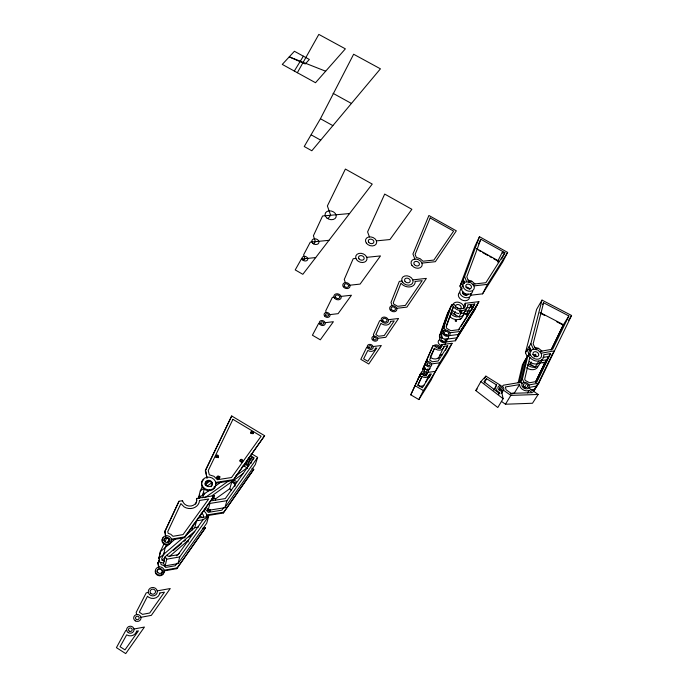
<?xml version="1.0" encoding="UTF-8"?>
<svg xmlns="http://www.w3.org/2000/svg" width="688" height="688" viewBox="0 0 688 688"><rect width="100%" height="100%" fill="white"/><g stroke="black" fill="none" stroke-linecap="round" stroke-linejoin="round"><path stroke-width="1.03" d="M466.197 307.897L466.103 309.488A8.222 6.287 25.3 0 1 460.969 313.59L460.736 313.59M444.104 346.296L444.061 346.967A6.175 4.842 25.6 0 1 435.599 349.16L434.438 348.326L430.129 357.149L431.273 357.984A6.106 4.816 25.7 0 0 439.658 355.791L444.104 346.296L447.733 345.823L445.514 350.235M429.295 377.471L431.032 373.997L429.561 374.547A5.504 4.395 25.9 0 1 421.985 376.568L418.063 384.325M191.935 530.199L193.483 524.213M158.765 567.66L157.81 563.352L159.332 559.714M198.135 518.107L208.619 516.387L206.692 523.293L178.029 563.601L165.172 565.846L163.254 563.205A4.463 4.119 6.4 0 0 159.908 562.552L158.945 558.226L160.424 551.501L164.054 543.744M164.871 531.282L165.705 536.537L164.871 531.282L179 501.242L182.518 500.683A7.258 6.476 11 0 0 191.135 505.99A7.258 6.476 11 0 0 196.648 498.439L214.415 495.618L184.547 537.698L171.192 539.942A4.644 4.231 7.8 0 1 168.371 544.69A4.644 4.231 7.8 0 1 162.703 542.849A4.644 4.231 7.8 0 1 163.563 537.474M160.424 551.501L158.971 558.346L183.06 537.724M163.684 554.313L165.206 547.571L166.513 544.758M163.563 563.455L165.094 556.781L194.781 531.299M179 501.242L164.69 532.082M165.172 565.846L166.711 559.189L165.094 556.781M171.192 539.942L171.372 539.151L184.754 536.898L214.415 495.618M182.329 501.509L182.518 500.683M529.82 357.382L524.712 379.191L525.322 380.507L529.571 382.76L537.087 381.358L550.598 353.563L543.726 354.784L543.787 356.461A8.428 6.416 29.7 0 1 539.117 361.028L537.122 361.131A8.428 6.416 29.7 0 1 531.153 358.723L527.928 355.567L522.476 364.606L518.15 382.82M519.148 383.035L524.196 361.75M521.452 383.534L520.661 381.823L526.182 358.465M520.661 381.823L522.407 378.968L527.928 355.567L530.56 355.103A6.115 4.653 29.7 0 0 538.222 359.136A6.115 4.653 29.7 0 0 541.129 353.228L554.442 350.863L552.172 354.466M155.454 570.326A4.429 4.102 6 0 0 159.392 575.787A4.429 4.102 6 0 0 163.985 570.928L176.747 568.684L205.428 527.825L202.427 528.324M178.029 563.601L179.706 556.945L208.619 516.387L203.046 519.741L196.57 520.816L194.756 527.705L185.485 535.642M184.547 537.698L184.754 536.898M196.648 498.439L196.441 499.264A7.25 6.467 11 0 1 195.487 504.123M539.813 351.448L552.731 349.16L568.873 315.938L543.589 302.772L533.123 343.931L535.668 349.272M527.154 356.444L525.426 352.781L530.869 343.69L542.006 300.097L571.573 315.482L538.824 383.121L533.191 391.979M205.454 470.214L207.002 478.048L205.454 470.214L231.701 415.973L264.622 435.71L232.974 480.516L215.507 483.234M202.556 486.141L200.251 490.948L198.428 498.035L209.599 490.14M188.005 542.006L188.503 540.08L169.884 556.102M525.426 352.781L536.597 309.402L542.006 300.097M204.302 488.927L202.702 495.016L203.562 493.21M231.701 415.973L205.239 471.056M257.622 457.4L255.291 464.624L224.856 507.684L208.017 510.41L209.943 503.418L226.945 500.692L257.622 457.4L251.232 453.547M205.428 527.825L176.747 568.684M215.318 499.041L229.775 488.729L231.89 481.626A14.62 12.814 16.5 0 0 235.339 484.464L234.72 486.485M206.546 515.751L223.265 513.024L253.76 469.362L251.963 468.27M224.856 507.684L226.945 500.692M232.974 480.516L264.622 435.71M241.514 467.608L246.691 463.961L248.66 457.623M248.798 465.441L247.594 465.733L249.856 458.509L251.068 458.217A1.092 0.955 17 0 1 252.539 457.443A1.092 0.955 17 0 1 252.969 458.999A1.092 0.955 17 0 1 251.206 458.707L250.088 458.973L247.826 466.197M250.922 463.523L251.49 461.725L250.088 458.973M253.76 469.362L223.265 513.024M446.134 326.198L453.435 306.676L451.689 304.879L447.114 314.321L439.383 336.114L440.01 337.765M448.559 311.337L440.819 333.155L442.092 336.475A3.784 2.958 25.6 0 0 439.83 340.01A3.784 2.958 25.6 0 0 444.474 342.667A3.784 2.958 25.6 0 0 446.727 339.132L456.875 337.842L475.597 308.112M450.219 307.906L442.479 329.758L443.433 332.252M439.383 336.114L443.932 326.766L451.689 304.879L454.39 304.56A5.986 4.567 25.3 0 0 461.734 308.749A5.986 4.567 25.3 0 0 465.234 303.288L478.9 301.679L474.075 311.088L455.387 340.775L445.265 342.065M501.612 259.109L504.897 252.702L480.835 239.252L466.799 276.886L468.872 281.96M461.356 289.588L459.954 286.113L474.849 246.407L479.493 236.698L507.632 252.41L502.679 261.999L482.58 293.853L470.257 295.281M459.954 286.113L464.572 276.55L479.493 236.698M502.274 252.333C502.687 254.68 504.605 251.516 502.274 252.333L497.544 261.629L498.284 262.412L498.852 261.784M434.438 348.326L429.639 360.022L432.451 361.768L438.127 361.011L447.733 345.823M433.01 345.729L422.638 369.232L433.01 345.729L434.713 345.514A3.844 3.019 25.6 0 0 439.426 348.223A3.844 3.019 25.6 0 0 441.722 344.611L452.05 343.295L447.381 352.531L423.369 390.552L418.863 399.565L410.77 394.843L420.738 373.335L421.486 373.231A3.13 2.503 25.9 0 0 425.322 375.45A3.13 2.503 25.9 0 0 427.222 372.457L435.47 371.348M470.824 305.558C471.203 308.052 473.275 304.664 470.824 305.558L466.215 314.829L467.161 315.508L467.505 314.674M410.77 394.843L420.738 373.335M421.899 376.508L418.02 385.228L422.346 387.74L431.032 373.997M157.81 563.352L159.169 560.436M169.145 539.108L167.829 541.946L169.463 540.553M164.552 552.447L161.723 558.527L162.093 560.187L164.724 561.15M164.957 541.8L166.771 537.921M158.945 558.226L159.822 556.334M202.384 497.785L204.68 492.986M198.161 498.585L199.804 495.171M199.271 498.422L200.457 496.306M205.867 485.195L208.068 480.602M216.419 457.331L217.348 455.413M478.607 243.879L480.835 239.252M537.259 384.454L534.972 389.184L531.007 389.924M552.619 353.752L537.018 385.959L529.081 387.447M464.469 281.684L463.626 283.43L464.245 281.125M535.651 381.642L544.939 362.567L550.598 353.563M551.208 349.685L563.171 325.106L568.873 315.938M535.445 382.201L545.197 362.163L539.383 363.212M551.002 350.218L563.429 324.693L540.252 312.601M535.574 382.648L546.728 359.721L540.88 360.77M536.219 382.287L548.783 356.444L542.918 357.493M533.647 391.033L535.479 387.258M420.42 375.424L421.486 373.231M423.963 369.439L424.668 367.994M455.43 311.664L454.166 314.235L459.266 317.005A8.187 6.278 25.3 0 0 464.383 312.911M425.777 375.381L427.222 372.457M428.443 370.178L429.269 368.51M440.26 347.578L441.722 344.611M320.436 118.732L353.632 54.24L380.43 68.826L311.827 150.758L304.234 146.51L320.436 118.732L332.863 125.629M445.996 340.594L446.727 339.132M425.691 382.012L429.587 374.186M463.729 306.306L465.234 303.288M459.034 317.005L462.241 310.58M452.05 343.295L439.735 362.825L430.886 380.447L418.863 399.565M455.387 340.775L460.109 331.487L478.9 301.679M471.916 309.626L472.794 307.914M469.87 312.369L474.763 304.044L467.711 304.879L467.616 306.478A8.247 6.295 25.3 0 1 462.474 310.58L460.444 310.58A8.247 6.295 25.3 0 1 454.648 308.018L453.435 306.676L446.237 327.084L446.727 328.365L450.803 330.696L458.518 329.733L474.763 304.044M482.58 293.853L487.439 284.368L507.632 252.41M297.345 72.713L318.828 34.4L345.367 48.848L315.508 82.715L282.278 64.414L294.412 51.273L309.342 59.452L305.257 63.967L289.244 56.863L325.656 71.208M501.457 391.025L503.126 398.696L497.794 407.52L475.778 390.569L480.843 381.599L485.891 376.138L500.159 385.056L500.305 385.753M484.361 378.839L485.891 376.138M484.171 383.044L486.614 378.761L496.607 385.005L493.614 390.122M542.548 304.543L543.589 302.772M500.038 389.812L500.881 388.385M498.585 394.215L499.591 392.521L499.187 392.375A5.504 4.309 29.7 0 1 496.538 385.065L496.607 385.005M501.733 393.029L503.435 390.182A3.13 2.451 29.7 0 0 500.924 385.813A3.13 2.451 29.7 0 0 498.275 389.167A3.13 2.451 29.7 0 0 503.435 390.182L510.84 395.394L538.154 394.465L532.486 403.254L505.439 404.226L501.38 401.353M529.313 354.492L527.146 349.908L529.106 349.564L530.104 347.913M529.39 350.149L530.379 348.498M294.326 71.045L303.365 56.175M534.086 357.055L535.857 354.165M505.439 404.226L510.84 395.394M531.514 362.06L530.009 364.511L535.075 367.186L538.885 361.037M519.578 384.566L519.75 385.787A6.261 4.85 30.5 0 0 528.436 390.638L529.081 390.337L532.4 392.667L511.184 393.373L506.058 389.769L505.396 386.957L519.578 384.566L514.366 393.046L510.358 393.734M524.17 387.74L525.494 385.607M568.443 320.488L571.573 315.482M477.352 304.689L458.595 334.463L449.427 335.615M527.49 392.874L529.081 390.337M458.69 330.068L459.808 328.296M460.926 326.525L468.752 314.141M504.897 252.702L485.883 282.708L472.802 284.178M223.746 507.538L221.889 510.161L208.335 512.371L205.119 509.111M177.16 563.154L175.311 565.742L165.662 567.428L163.718 565.536L161.104 564.581L160.734 562.93M203.046 519.741L178.054 554.691L168.25 556.386L167.055 555.104M303.804 260.047L304.879 258.662L303.614 254.835L310.279 242.142L328.967 240.327M313.642 243.905L315.396 241.651L313.41 235.76L322.577 215.989L349.573 213.547M328.099 218.517L330.644 215.258L327.385 205.944L345.385 169.059L372.242 184.083L302.832 274.306L295.221 269.92L301.353 259.023L315.706 257.57M502.412 386.458L503.41 385.203L520.764 382.296L522.304 383.371M466.275 314.545L466.86 314.304M497.596 261.5L498.499 261.406M475.778 390.569L477.205 389.012M486.614 378.761L483.956 381.651L499.884 393.854L499.591 392.521M176.326 555.852L179.534 553.075M162.093 560.187L165.352 557.392M173.488 550.4L181.632 543.408M184.074 541.31L185.7 539.917M188.959 537.113L190.585 535.72M160.45 551.63L175.01 539.211M204.818 497.802L228.984 480.688M235.907 475.786L247.164 467.814M242.907 473.817L212.162 495.635A13.76 12.307 12.6 0 1 212.884 496.28M213.916 487.095L220.814 482.228M200.251 490.948L203.7 488.523M207.174 486.081L212.394 482.408M217.614 478.736L220.229 476.904M241.11 462.224L242.847 461.003M206.735 483.389L209.917 481.153M126.687 630.389L125.732 630.569L116.427 647.657L125.723 653.6L144.437 627.043L133.971 629.013M528.866 384.979L538.824 383.121M140.954 617.291L151.334 615.364L170.254 588.532L157.217 590.88M543.004 362.911L544.939 362.567M148.359 592.48L146.209 592.867L136.19 612.363L136.645 614.565M535.479 348.868L538.455 348.343M164.157 570.206L176.928 567.961M166.711 559.189L179.706 556.945M511.115 393.966L513.119 393.622M194.756 527.705L198.419 527.094M206.753 514.994L223.488 512.259M211.543 500.769L225.32 498.568L254.199 457.916L250.458 455.654M215.74 482.4L233.223 479.682M431.539 363.909L439.735 362.825M439.709 355.111L442.401 354.759M449.892 332.768L460.109 331.487M367.418 347.268L366.67 347.363L360.813 359.351L368.777 363.995L381.307 345.514L373.111 346.546M377.635 338.315L385.779 337.301L398.55 318.492L388.281 319.722M463.222 313.874L469.19 313.152M465.002 314.055L467.978 313.694M319.378 323.369L318.621 323.463L312.421 335.228L320.307 339.82L333.396 321.709L325.123 322.689M467.195 307.777L473.224 307.063M381.315 320.556L379.621 320.754L373.369 334.557L373.937 336.174M464.477 311.32L471.486 310.486M396.718 308.31L406.875 307.123L426.371 278.391L412.783 279.878M329.887 314.622L338.1 313.668L351.439 295.229L341.085 296.39M464.572 276.55L466.713 281.796A5.917 4.455 25.1 0 0 463.273 287.12A5.917 4.455 25.1 0 0 470.549 291.23A5.917 4.455 25.1 0 0 473.963 285.898L487.439 284.368M468.709 281.573L471.727 281.237M334.058 297.182L332.356 297.371L325.699 310.907L326.224 312.498M463.402 282.871L461.416 283.086L462.826 286.578M349.865 285.21L360.108 284.092L380.473 255.927L366.773 257.329M401.998 281.065L399.315 281.358L390.999 302.488L392.169 305.704M421.95 263.1L435.349 261.689L456.333 230.841L428.899 215.49L412.929 254.01L414.89 259.101M355.902 258.447L353.193 258.722L344.267 279.457L345.367 282.63M376.439 240.869L389.95 239.544L411.871 209.298L384.687 194.076L367.598 231.89L369.439 236.904M530.56 355.111A6.115 4.653 29.7 0 1 533.492 349.212L537.913 350.003L541.129 353.228M455.809 320.316C453.822 320.634 457.056 322.534 456.454 320.677M466.713 281.796L471.039 282.751L473.963 285.898M534.714 347.268L538.695 348.438L541.946 351.069M468.089 280.059L471.951 281.332L474.969 283.938M540.011 313.023L544.638 315.439M556.687 321.726L563.171 325.106M333.095 93.353L351.43 103.449M311.277 134.908L320.694 140.163M476.38 248.514L498.361 260.838M478.917 250.492L480.749 251.516M482.572 252.539L488.067 255.618M489.899 256.65L491.731 257.673M493.563 258.705L498.146 261.268M415.182 385.787L423.369 390.552M251.756 431.634L253.571 432.726M245.676 464.469L248.377 466.103M243.217 465.535L247.706 468.253M200.113 516.077L202.994 517.849A3.423 3.079 12.4 0 0 201.128 513.171M528.685 387.843A3.904 3.027 30.5 0 0 525.503 382.425A3.904 3.027 30.5 0 0 522.287 386.57A3.904 3.027 30.5 0 0 528.685 387.843L538.154 394.465M480.843 381.599L503.126 398.696M451.956 309.703L453.168 311.036A8.222 6.287 25.3 0 0 458.948 313.59M450.287 313.135L451.5 314.459A8.187 6.278 25.3 0 0 457.245 317.013M246.691 463.961L247.594 465.733M530.869 343.69L533.492 349.212M529.124 346.606L531.299 351.198M529.106 349.564L530.173 351.809M522.407 378.968L524.007 382.399M463.093 279.612L464.512 283.103M443.932 326.766L445.222 330.094M427.11 360.039L427.738 361.707M157.973 562.629L158.928 566.938A4.438 4.102 6.1 0 1 164.019 572.321A4.438 4.102 6.1 0 1 156.511 573.654A4.438 4.102 6.1 0 1 158.911 566.938M441.12 340.655A2.262 1.772 25.7 0 1 443.631 341.773M442.083 345.608A3.775 2.95 25.7 0 1 438.574 343.346A3.775 2.95 25.7 0 1 439.09 340.044M445.454 342.882A3.775 2.95 25.7 0 1 445.093 344.378M462.998 293.664A2.924 2.219 25.2 0 1 466.584 295.702M421.374 373.833A3.079 2.46 25.9 0 1 421.976 371.417M438.961 357.364A6.106 4.816 25.7 0 1 438.11 358.319M461.141 318.639A8.161 6.269 25.3 0 1 459.61 319.516M471.039 293.63A5.874 4.446 25.2 0 1 466.851 297.749A5.874 4.446 25.2 0 1 460.289 294.034A5.874 4.446 25.2 0 1 462.216 288.633M469.474 297.827A5.857 4.438 25.2 0 1 461.528 299.77A5.857 4.438 25.2 0 1 459.661 292.262M468.193 293.914A2.941 2.227 25.2 0 1 464.555 295.057A2.941 2.227 25.2 0 1 462.869 291.557M472.699 291.377A5.9 4.455 25.1 0 1 464.701 293.32A5.9 4.455 25.1 0 1 462.809 285.778M466.172 287.197A2.95 2.227 25.1 0 1 469.784 289.244M448.404 335.744A3.801 2.958 25.6 0 1 446.443 339.244A3.801 2.958 25.6 0 1 441.748 337.154A3.801 2.958 25.6 0 1 442.9 333.293M452.687 305.094A5.968 4.558 25.3 0 1 459.378 302.479A5.968 4.558 25.3 0 1 463.97 308.792M455.585 314.863A5.943 4.549 25.3 0 1 451.242 311.019M463.101 315.465A8.17 6.269 25.3 0 1 457.984 319.55A8.17 6.269 25.3 0 1 450.244 317.013M457.159 308.147A2.976 2.279 25.3 0 1 457.873 308.456M455.619 307.269A2.984 2.279 25.3 0 1 457.142 304.586A2.984 2.279 25.3 0 1 460.822 306.212A2.984 2.279 25.3 0 1 459.954 309.187M445.093 338.831A2.27 1.772 25.6 0 1 444.345 341.351A2.27 1.772 25.6 0 1 441.283 339.992A2.27 1.772 25.6 0 1 442.565 337.705M444.233 334.316A2.279 1.78 25.6 0 1 446.77 335.443M427.592 368.949A3.096 2.468 25.9 0 1 427.265 372.939A3.096 2.468 25.9 0 1 422.793 370.935A3.096 2.468 25.9 0 1 425.433 367.977M433.99 345.531A3.836 3.01 25.6 0 1 437.946 345.264A3.836 3.01 25.6 0 1 440.449 348.412M435.1 346.528A2.296 1.806 25.6 0 1 437.473 346.365A2.296 1.806 25.6 0 1 438.978 348.257M430.241 367.53A3.105 2.468 25.8 0 1 427.962 369.826A3.105 2.468 25.8 0 1 424.505 367.831A3.105 2.468 25.8 0 1 425.597 364.838M418.45 379.466A3.113 2.494 25.9 0 1 419.052 377.033M419.646 376.68A3.113 2.494 25.9 0 1 420.351 376.491M420.067 376.155A3.122 2.494 25.9 0 1 422.346 373.145A3.122 2.494 25.9 0 1 425.932 376.061M424.023 385.151A5.444 4.369 26 0 1 417.728 385.254M422.097 374.564A1.557 1.247 25.9 0 1 424.427 375.915M161.878 573.078A2.657 2.46 6 0 1 161.422 573.551M157.002 571.504A2.657 2.46 6 0 1 160.158 569.277A2.657 2.46 6 0 1 162.179 572.502M168.981 542.153A2.786 2.537 7.8 0 1 168.508 542.643M163.873 540.501A2.786 2.537 7.8 0 1 167.167 538.222A2.786 2.537 7.8 0 1 169.3 541.559M231.366 490.252A14.474 12.737 16.4 0 1 229.775 488.729M213.074 497.372A1.299 1.152 13.7 0 1 213.383 499.11A1.299 1.152 13.7 0 1 211.44 499.067M206.366 507.503A6.889 6.183 12.5 0 1 208.017 510.41M213.564 496.977A13.76 12.307 12.6 0 1 215.688 500.107M250.544 432.967A1.299 1.109 16.4 0 1 252.135 432.313A1.299 1.109 16.4 0 1 253.012 433.767M215.705 457.279A1.324 1.152 13.7 0 1 217.202 455.955A1.324 1.152 13.7 0 1 218.105 457.761M215.688 484.894A7.164 6.33 13.1 0 1 205.609 489.976A7.164 6.33 13.1 0 1 203.743 479.416M239.854 461.235A1.316 1.152 16 0 1 241.522 460.255A1.316 1.152 16 0 1 242.271 462.018M205.11 484.851A3.578 3.165 13.1 0 1 209.625 481.325A3.578 3.165 13.1 0 1 211.001 486.769M216.677 477.945A1.333 1.178 14 0 1 218.225 476.896A1.333 1.178 14 0 1 219.274 478.461M210.287 509.464A1.273 1.144 13.4 0 1 209.943 510.892A1.273 1.144 13.4 0 1 208.309 510.763A1.273 1.144 13.4 0 1 208.094 509.292M242.924 466.129A1.238 1.084 16.2 0 1 241.703 467.401M209.341 490.234A1.264 1.118 13.1 0 1 208.232 490.707M210.167 511.098A1.273 1.144 13.4 0 1 209.814 511.588M209.625 509.765A1.273 1.144 13.4 0 1 210.218 510.806M203.751 511.021A6.846 6.158 12.4 0 1 206.916 516.611M502.042 392.47A3.122 2.451 29.8 0 1 501.655 393.123M523.164 386.493A2.331 1.815 30.6 0 1 525.641 387.877M541.998 359.351A8.402 6.407 29.7 0 1 537.337 363.909L535.341 364.012A8.402 6.407 29.7 0 1 529.399 361.613M537.964 366.678A8.342 6.39 29.8 0 1 526.492 367.77M539.96 362.619A8.368 6.398 29.8 0 1 535.307 367.177L533.32 367.28A8.368 6.398 29.8 0 1 527.404 364.889M532.976 365.371A6.072 4.644 29.8 0 1 528.685 363.634M526.354 358.689A6.072 4.644 29.8 0 1 527.429 356.539M532.908 354.587A3.044 2.322 29.7 0 1 536.717 356.59M528.341 355.395A6.097 4.644 29.7 0 1 529.416 353.245M524.634 361.544A6.046 4.635 29.8 0 1 525.709 359.394M459.618 311.716C460.65 314.175 461.682 310.279 459.618 311.716M415.191 281.435L415.045 282.983A8.067 6.166 22.4 0 1 409.824 286.922A8.067 6.166 22.4 0 1 402.162 284.402L400.992 283.112L393.261 302.806L393.717 304.044L397.681 306.315L405.352 305.429L422.2 280.661L415.191 281.435M390.595 321.356L390.526 322.01A6.029 4.739 22.4 0 1 382.089 324.091L380.963 323.274L375.863 334.549L378.598 336.243L384.239 335.546L394.198 320.926L390.595 321.356M375.407 348.231L375.364 348.575A5.375 4.3 22.3 0 1 367.813 350.493L363.634 358.826L367.839 361.277L376.835 348.051L375.407 348.231M199.511 500.477L199.09 502.636A10.002 8.927 11 0 1 184.195 506.936L180.892 503.59L167.76 531.609L168.156 533.32L170.899 534.327L172.946 536.287L183.042 534.602L208.688 499.015L199.511 500.477M159.857 592.996L159.676 593.899A7.258 6.777 4.1 0 1 148.771 597.313L147.499 596.255L139.329 612.191L142.485 614.358L149.683 613.025L164.441 592.162L159.857 592.996M136.585 631.206L136.482 631.679A6.51 6.166 -3.5 0 1 126.669 634.843L120.073 646.737L124.984 649.868L138.417 630.862L136.585 631.206M430.155 217.967L415.122 254.354L416.309 257.424L420.093 258.679L423 261.208L433.861 260.073L453.616 231.108L430.155 217.967M232.94 419.327L208.232 470.566L209.307 474.789L214.002 476.328L217.374 479.708L231.538 477.515L261.105 436.226L232.94 419.327M326.766 217.907A5.719 4.283 17.9 0 0 336.079 217.047A5.719 4.283 17.9 0 0 329.079 210.863A5.719 4.283 17.9 0 0 326.766 217.907M312.902 243.371A3.638 2.778 17.5 0 0 318.854 242.778A3.638 2.778 17.5 0 0 314.425 238.805A3.638 2.778 17.5 0 0 312.902 243.371M302.849 260.073A2.95 2.279 17.2 0 0 307.682 259.582A2.95 2.279 17.2 0 0 304.105 256.34A2.95 2.279 17.2 0 0 302.849 260.073M366.334 243.096A5.762 4.343 20.1 0 0 376.044 244.214A5.762 4.343 20.1 0 0 370.858 236.921A5.762 4.343 20.1 0 0 366.334 243.096M368.708 242.245A2.881 2.176 20.1 0 0 373.567 242.804A2.881 2.176 20.1 0 0 370.978 239.157A2.881 2.176 20.1 0 0 368.708 242.245M356.522 259.643A5.822 4.446 19.9 0 0 366.36 260.743A5.822 4.446 19.9 0 0 361.148 253.313A5.822 4.446 19.9 0 0 356.522 259.643M343.303 286.733A3.707 2.89 19.7 0 0 349.581 287.421A3.707 2.89 19.7 0 0 346.296 282.63A3.707 2.89 19.7 0 0 343.303 286.733M358.938 258.757A2.915 2.227 19.9 0 0 363.849 259.316A2.915 2.227 19.9 0 0 361.252 255.601A2.915 2.227 19.9 0 0 358.938 258.757M334.445 297.956A3.741 2.933 19.5 0 0 340.784 298.635A3.741 2.933 19.5 0 0 337.49 293.785A3.741 2.933 19.5 0 0 334.445 297.956M324.495 315.912A3.027 2.408 19.2 0 0 329.629 316.454A3.027 2.408 19.2 0 0 326.989 312.498A3.027 2.408 19.2 0 0 324.495 315.912M325.768 315.431A1.514 1.204 19.2 0 0 328.339 315.706A1.514 1.204 19.2 0 0 327.015 313.719A1.514 1.204 19.2 0 0 325.768 315.431M335.701 297.483A2.245 1.763 19.5 0 0 339.502 297.895A2.245 1.763 19.5 0 0 337.524 294.98A2.245 1.763 19.5 0 0 335.701 297.483M319.696 324.005A3.044 2.434 19.1 0 0 324.865 324.547A3.044 2.434 19.1 0 0 322.208 320.548A3.044 2.434 19.1 0 0 319.696 324.005M320.978 323.515A1.522 1.213 19.1 0 0 323.558 323.79A1.522 1.213 19.1 0 0 322.233 321.786A1.522 1.213 19.1 0 0 320.978 323.515M344.533 286.277A2.227 1.729 19.7 0 0 348.3 286.69A2.227 1.729 19.7 0 0 346.331 283.817A2.227 1.729 19.7 0 0 344.533 286.277M466.292 287.412A2.958 2.227 25.1 0 0 471.194 287.954A2.958 2.227 25.1 0 0 468.382 284.144A2.958 2.227 25.1 0 0 466.292 287.412M443.39 334.428A3.818 2.967 25.6 0 0 449.728 335.09A3.818 2.967 25.6 0 0 446.151 330.085A3.818 2.967 25.6 0 0 443.39 334.428M444.603 333.938A2.288 1.78 25.6 0 0 448.404 334.334A2.288 1.78 25.6 0 0 446.263 331.332A2.288 1.78 25.6 0 0 444.603 333.938M426.199 365.328A3.113 2.477 25.8 0 0 431.385 365.844A3.113 2.477 25.8 0 0 428.495 361.699A3.113 2.477 25.8 0 0 426.199 365.328M424.376 371.073A1.548 1.23 25.9 0 0 426.956 371.331A1.548 1.23 25.9 0 0 425.528 369.267A1.548 1.23 25.9 0 0 424.376 371.073M427.446 364.803A1.557 1.238 25.8 0 0 430.043 365.07A1.557 1.238 25.8 0 0 428.598 362.997A1.557 1.238 25.8 0 0 427.446 364.803M372.303 339.657A3.044 2.425 22.3 0 0 377.428 340.182A3.044 2.425 22.3 0 0 374.693 336.165A3.044 2.425 22.3 0 0 372.303 339.657M391.446 309.419A2.236 1.746 22.5 0 0 395.204 309.824A2.236 1.746 22.5 0 0 393.166 306.908A2.236 1.746 22.5 0 0 391.446 309.419M382.958 320.857A2.253 1.772 22.4 0 0 386.751 321.262A2.253 1.772 22.4 0 0 384.704 318.303A2.253 1.772 22.4 0 0 382.958 320.857M411.966 265.413A5.788 4.369 22.5 0 0 421.649 266.497A5.788 4.369 22.5 0 0 416.3 259.109A5.788 4.369 22.5 0 0 411.966 265.413M414.305 264.527A2.89 2.184 22.5 0 0 419.147 265.078A2.89 2.184 22.5 0 0 416.472 261.38A2.89 2.184 22.5 0 0 414.305 264.527M381.72 321.339A3.758 2.95 22.4 0 0 388.041 322.001A3.758 2.95 22.4 0 0 384.635 317.082A3.758 2.95 22.4 0 0 381.72 321.339M367.745 347.913A3.062 2.451 22.3 0 0 372.896 348.429A3.062 2.451 22.3 0 0 370.153 344.378A3.062 2.451 22.3 0 0 367.745 347.913M369.009 347.406A1.531 1.221 22.3 0 0 371.58 347.672A1.531 1.221 22.3 0 0 370.213 345.643A1.531 1.221 22.3 0 0 369.009 347.406M405.026 281.366A2.924 2.236 22.4 0 0 409.928 281.908A2.924 2.236 22.4 0 0 407.244 278.141A2.924 2.236 22.4 0 0 405.026 281.366M402.652 282.278A5.857 4.472 22.4 0 0 412.465 283.353A5.857 4.472 22.4 0 0 407.081 275.828A5.857 4.472 22.4 0 0 402.652 282.278M390.225 309.892A3.724 2.907 22.5 0 0 396.486 310.563A3.724 2.907 22.5 0 0 393.089 305.704A3.724 2.907 22.5 0 0 390.225 309.892M373.558 339.158A1.522 1.213 22.3 0 0 376.121 339.425A1.522 1.213 22.3 0 0 374.754 337.412A1.522 1.213 22.3 0 0 373.558 339.158M129.292 631.163A1.858 1.754 -3.5 0 0 132.182 629.812A1.858 1.754 -3.5 0 0 129.516 628.127A1.858 1.754 -3.5 0 0 129.292 631.163M149.416 594.458A4.524 4.223 4.1 0 0 157.079 593.065A4.524 4.223 4.1 0 0 151.885 587.543A4.524 4.223 4.1 0 0 149.416 594.458M135.295 620.86A3.681 3.474 -0.8 0 0 141.014 618.194A3.681 3.474 -0.8 0 0 135.725 614.857A3.681 3.474 -0.8 0 0 135.295 620.86M136.319 619.406A1.84 1.737 -0.8 0 0 139.182 618.082A1.84 1.737 -0.8 0 0 136.534 616.405A1.84 1.737 -0.8 0 0 136.319 619.406M150.767 593.348A2.709 2.537 4.1 0 0 155.368 592.514A2.709 2.537 4.1 0 0 152.254 589.195A2.709 2.537 4.1 0 0 150.767 593.348M128.252 632.633A3.707 3.509 -3.5 0 0 134.022 629.933A3.707 3.509 -3.5 0 0 128.708 626.562A3.707 3.509 -3.5 0 0 128.252 632.633M157.836 572.579A2.657 2.46 6.1 0 0 162.342 571.78A2.657 2.46 6.1 0 0 159.281 568.546A2.657 2.46 6.1 0 0 157.836 572.579M163.374 542.677A4.653 4.24 7.8 0 0 171.243 541.336A4.653 4.24 7.8 0 0 165.868 535.746A4.653 4.24 7.8 0 0 163.374 542.677M164.759 541.568A2.786 2.546 7.8 0 0 169.48 540.768A2.786 2.546 7.8 0 0 166.255 537.405A2.786 2.546 7.8 0 0 164.759 541.568M234.04 482.563A1.281 1.127 15.8 0 0 236.182 482.228A1.281 1.127 15.8 0 0 234.668 480.706A1.281 1.127 15.8 0 0 234.04 482.563M216.256 456.978A1.324 1.152 13.7 0 0 218.474 456.643A1.324 1.152 13.7 0 0 216.918 455.086A1.324 1.152 13.7 0 0 216.256 456.978M251.12 433.216A1.299 1.109 16.5 0 0 253.279 432.907A1.299 1.109 16.5 0 0 251.731 431.393A1.299 1.109 16.5 0 0 251.12 433.216M217.27 477.979A1.342 1.178 14 0 0 219.506 477.627A1.342 1.178 14 0 0 217.933 476.044A1.342 1.178 14 0 0 217.27 477.979M203.588 487.603A7.172 6.338 13.1 0 0 215.611 485.694A7.172 6.338 13.1 0 0 207.183 477.214A7.172 6.338 13.1 0 0 203.588 487.603M206.194 485.53A3.586 3.165 13.1 0 0 212.205 484.584A3.586 3.165 13.1 0 0 208 480.344A3.586 3.165 13.1 0 0 206.194 485.53M240.465 461.244A1.316 1.152 16 0 0 242.666 460.908A1.316 1.152 16 0 0 241.101 459.352A1.316 1.152 16 0 0 240.465 461.244M499.583 388.772A1.565 1.23 29.7 0 0 502.163 389.288A1.565 1.23 29.7 0 0 500.907 387.103A1.565 1.23 29.7 0 0 499.583 388.772M523.465 385.985A2.339 1.815 30.5 0 0 527.283 387.086A2.339 1.815 30.5 0 0 525.727 383.749A2.339 1.815 30.5 0 0 523.465 385.985M533.209 354.638A3.062 2.331 29.7 0 0 538.197 356.083A3.062 2.331 29.7 0 0 536.15 351.783A3.062 2.331 29.7 0 0 533.209 354.638"/></g></svg>
